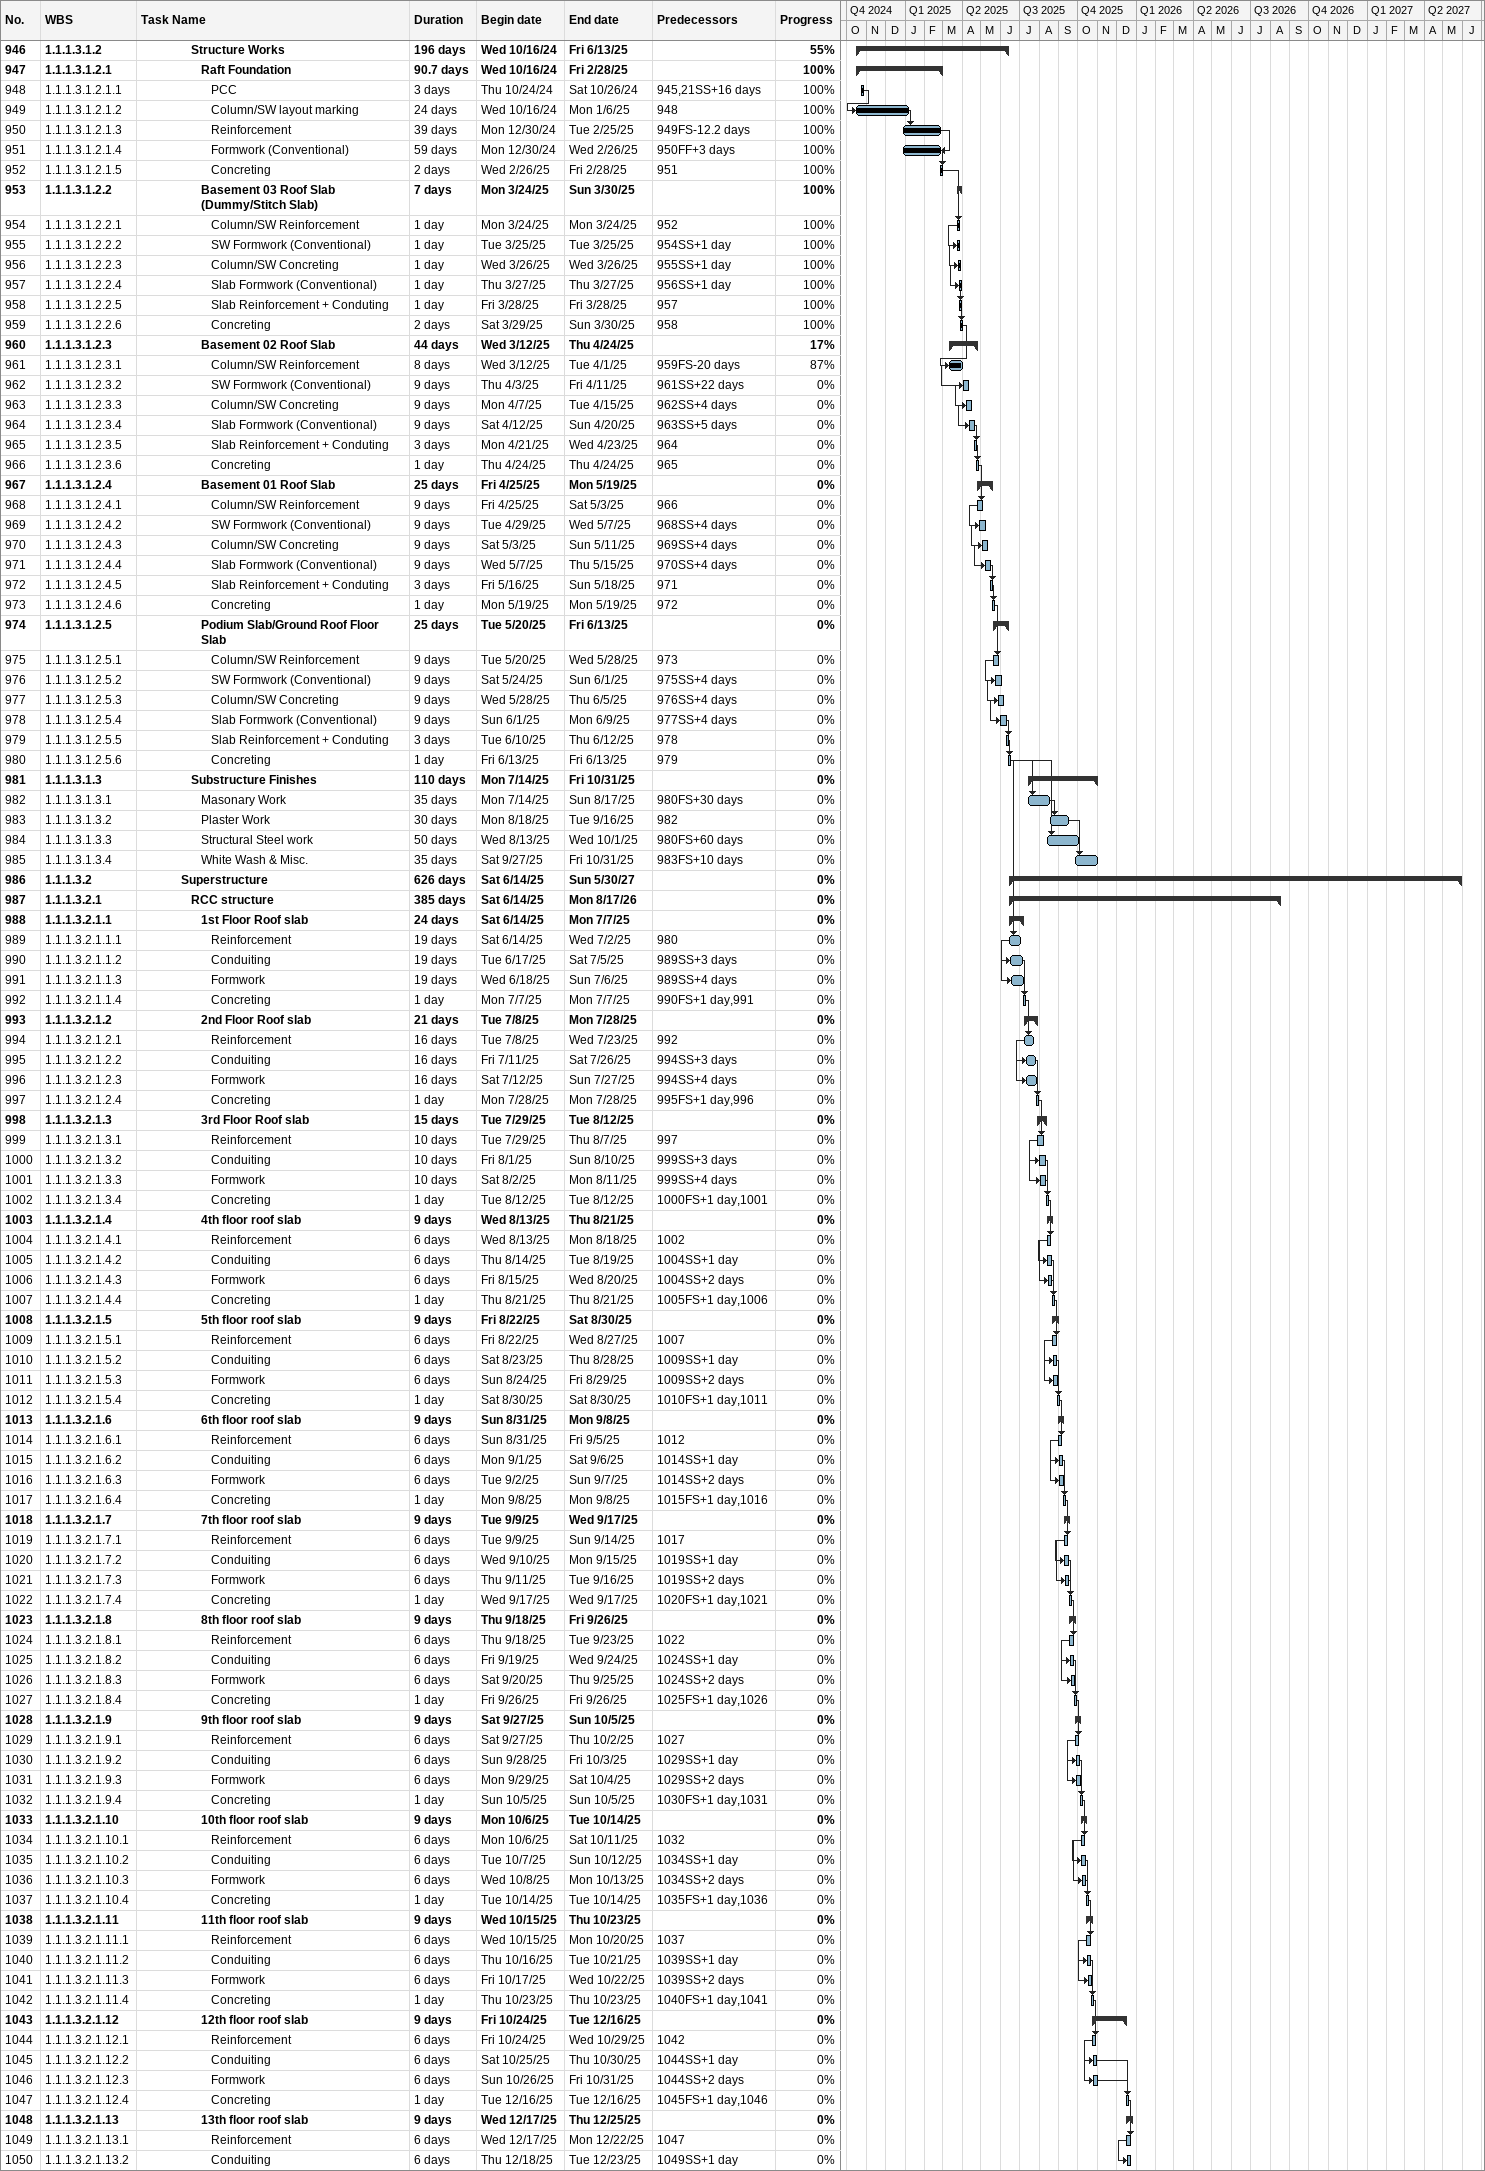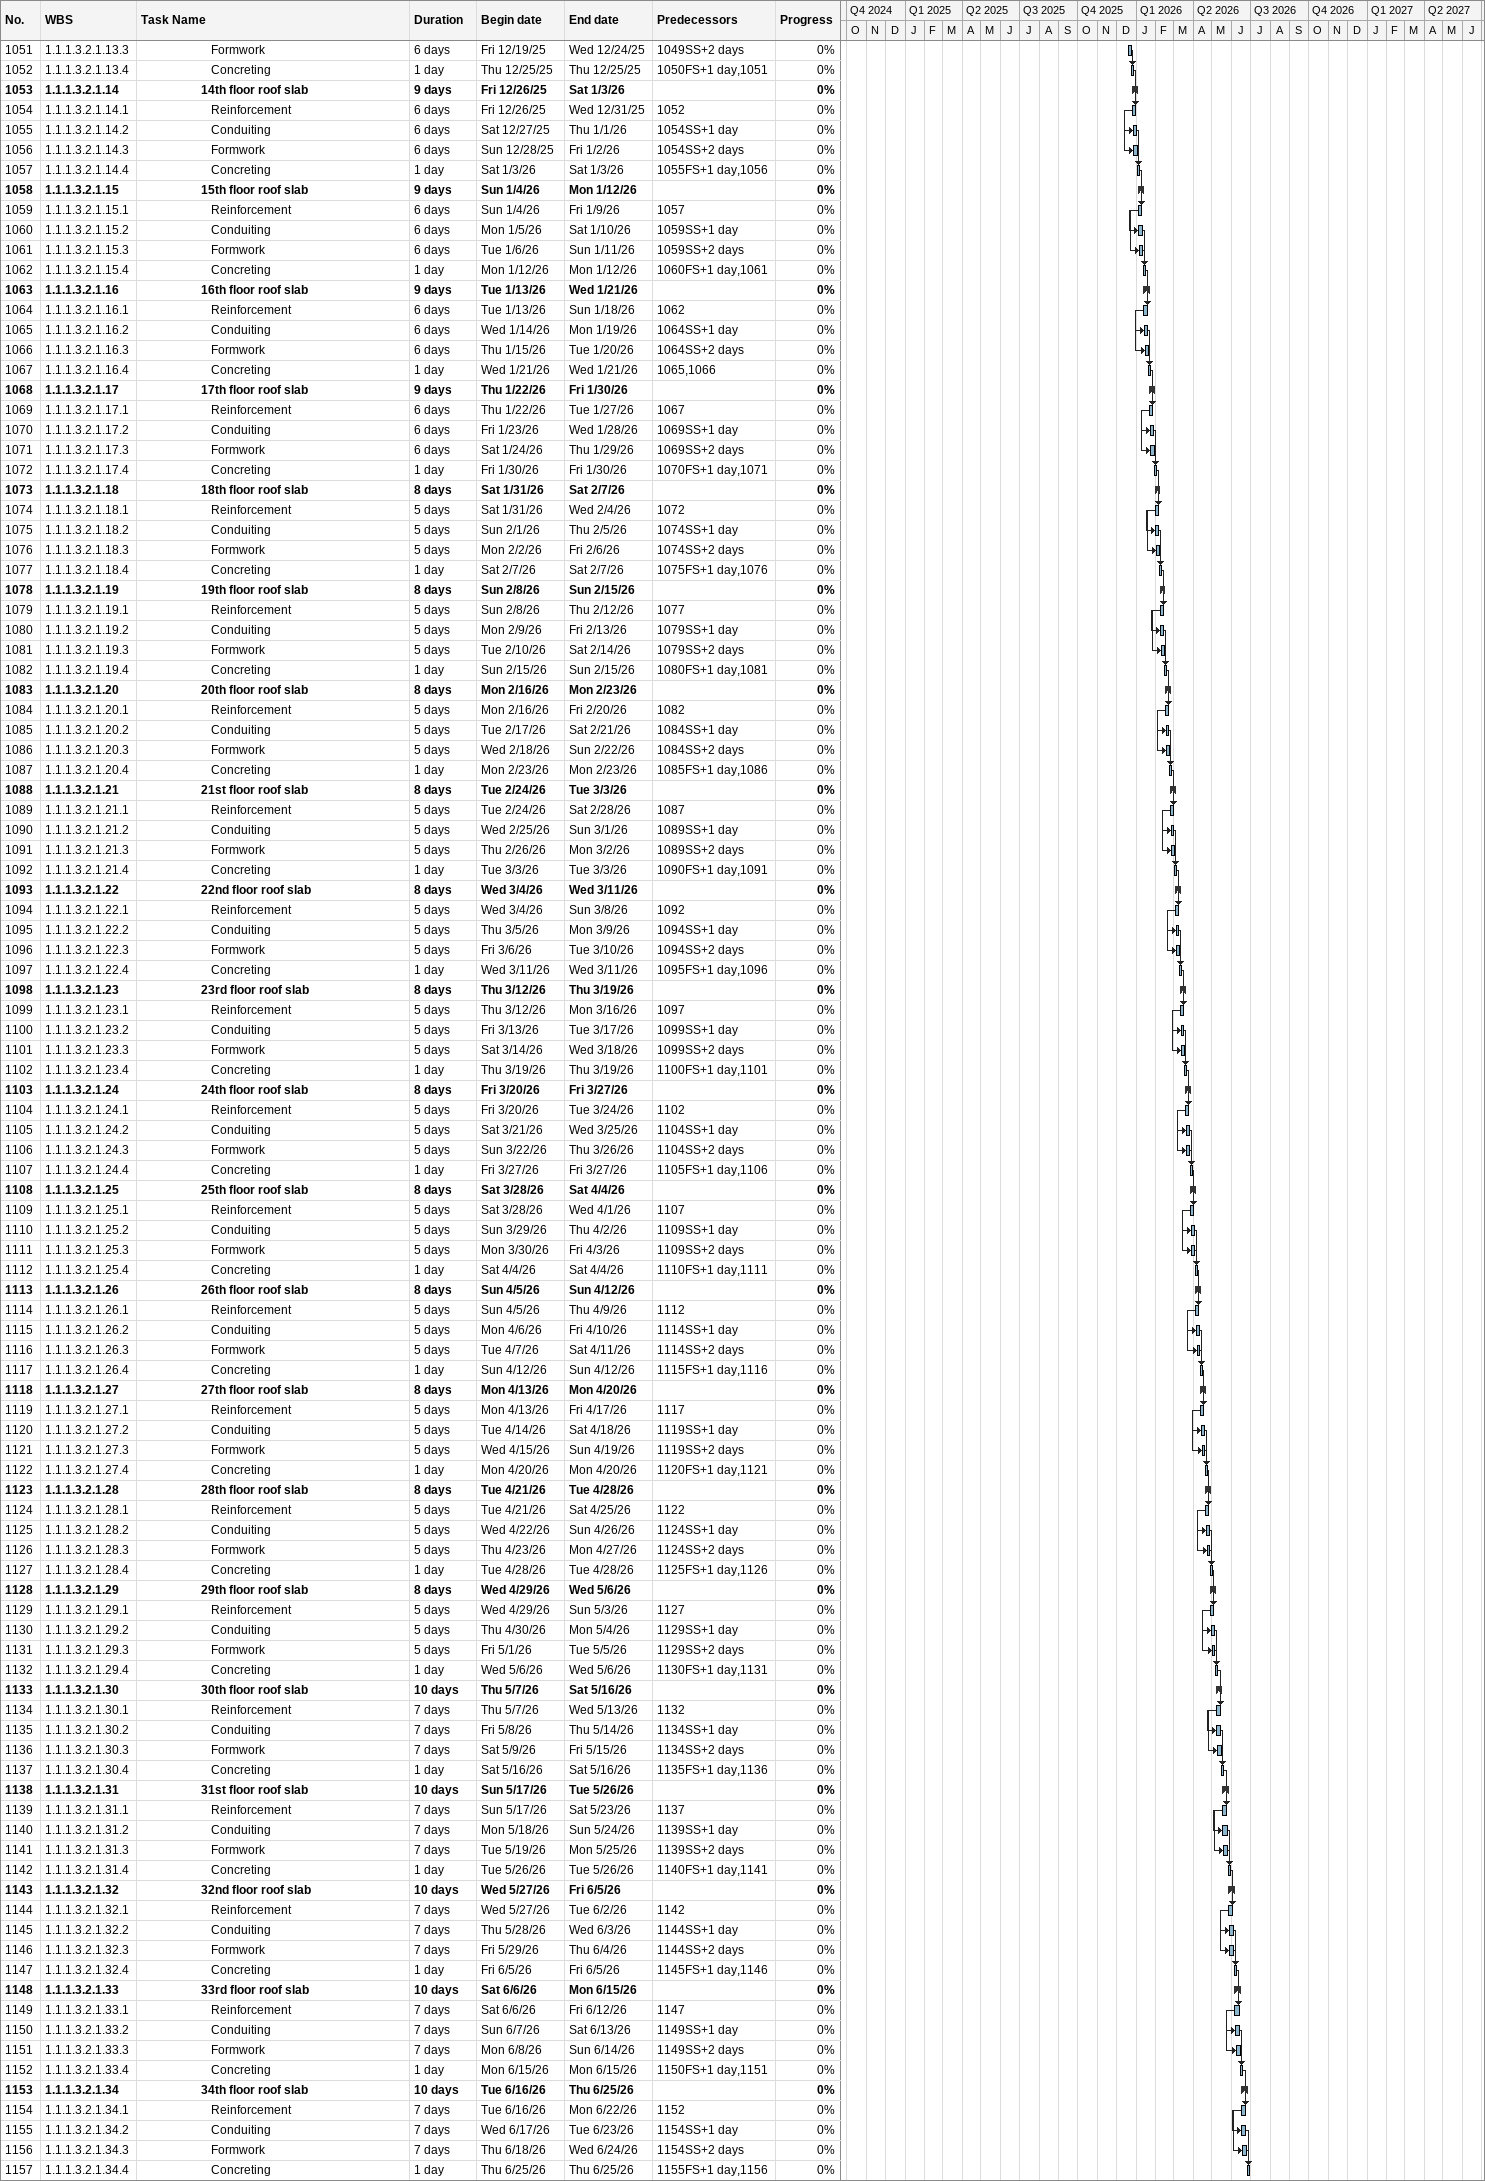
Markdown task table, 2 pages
| ID | WBS | Task | Duration | Start | Finish | Predecessors | % complete |
|---|---|---|---|---|---|---|---|
| 946 | 1.1.1.3.1.2 | **Structure Works** | 196d | 2024-10-16 | 2025-06-13 |  | 55 |
| 947 | 1.1.1.3.1.2.1 | **Raft Foundation** | 90.7d | 2024-10-16 | 2025-02-28 |  | 100 |
| 948 | 1.1.1.3.1.2.1.1 | PCC | 3d | 2024-10-24 | 2024-10-26 | 945, 21SS+16d | 100 |
| 949 | 1.1.1.3.1.2.1.2 | Column/SW layout marking | 24d | 2024-10-16 | 2025-01-06 | 948 | 100 |
| 950 | 1.1.1.3.1.2.1.3 | Reinforcement | 39d | 2024-12-30 | 2025-02-25 | 949FS-12.2d | 100 |
| 951 | 1.1.1.3.1.2.1.4 | Formwork (Conventional) | 59d | 2024-12-30 | 2025-02-26 | 950FF+3d | 100 |
| 952 | 1.1.1.3.1.2.1.5 | Concreting | 2d | 2025-02-26 | 2025-02-28 | 951 | 100 |
| 953 | 1.1.1.3.1.2.2 | **Basement 03 Roof Slab (Dummy/Stitch Slab)** | 7d | 2025-03-24 | 2025-03-30 |  | 100 |
| 954 | 1.1.1.3.1.2.2.1 | Column/SW Reinforcement | 1d | 2025-03-24 | 2025-03-24 | 952 | 100 |
| 955 | 1.1.1.3.1.2.2.2 | SW Formwork (Conventional) | 1d | 2025-03-25 | 2025-03-25 | 954SS+1d | 100 |
| 956 | 1.1.1.3.1.2.2.3 | Column/SW Concreting | 1d | 2025-03-26 | 2025-03-26 | 955SS+1d | 100 |
| 957 | 1.1.1.3.1.2.2.4 | Slab Formwork (Conventional) | 1d | 2025-03-27 | 2025-03-27 | 956SS+1d | 100 |
| 958 | 1.1.1.3.1.2.2.5 | Slab Reinforcement + Conduting | 1d | 2025-03-28 | 2025-03-28 | 957 | 100 |
| 959 | 1.1.1.3.1.2.2.6 | Concreting | 2d | 2025-03-29 | 2025-03-30 | 958 | 100 |
| 960 | 1.1.1.3.1.2.3 | **Basement 02 Roof Slab** | 44d | 2025-03-12 | 2025-04-24 |  | 17 |
| 961 | 1.1.1.3.1.2.3.1 | Column/SW Reinforcement | 8d | 2025-03-12 | 2025-04-01 | 959FS-20d | 87 |
| 962 | 1.1.1.3.1.2.3.2 | SW Formwork (Conventional) | 9d | 2025-04-03 | 2025-04-11 | 961SS+22d | 0 |
| 963 | 1.1.1.3.1.2.3.3 | Column/SW Concreting | 9d | 2025-04-07 | 2025-04-15 | 962SS+4d | 0 |
| 964 | 1.1.1.3.1.2.3.4 | Slab Formwork (Conventional) | 9d | 2025-04-12 | 2025-04-20 | 963SS+5d | 0 |
| 965 | 1.1.1.3.1.2.3.5 | Slab Reinforcement + Conduting | 3d | 2025-04-21 | 2025-04-23 | 964 | 0 |
| 966 | 1.1.1.3.1.2.3.6 | Concreting | 1d | 2025-04-24 | 2025-04-24 | 965 | 0 |
| 967 | 1.1.1.3.1.2.4 | **Basement 01 Roof Slab** | 25d | 2025-04-25 | 2025-05-19 |  | 0 |
| 968 | 1.1.1.3.1.2.4.1 | Column/SW Reinforcement | 9d | 2025-04-25 | 2025-05-03 | 966 | 0 |
| 969 | 1.1.1.3.1.2.4.2 | SW Formwork (Conventional) | 9d | 2025-04-29 | 2025-05-07 | 968SS+4d | 0 |
| 970 | 1.1.1.3.1.2.4.3 | Column/SW Concreting | 9d | 2025-05-03 | 2025-05-11 | 969SS+4d | 0 |
| 971 | 1.1.1.3.1.2.4.4 | Slab Formwork (Conventional) | 9d | 2025-05-07 | 2025-05-15 | 970SS+4d | 0 |
| 972 | 1.1.1.3.1.2.4.5 | Slab Reinforcement + Conduting | 3d | 2025-05-16 | 2025-05-18 | 971 | 0 |
| 973 | 1.1.1.3.1.2.4.6 | Concreting | 1d | 2025-05-19 | 2025-05-19 | 972 | 0 |
| 974 | 1.1.1.3.1.2.5 | **Podium Slab/Ground Roof Floor Slab** | 25d | 2025-05-20 | 2025-06-13 |  | 0 |
| 975 | 1.1.1.3.1.2.5.1 | Column/SW Reinforcement | 9d | 2025-05-20 | 2025-05-28 | 973 | 0 |
| 976 | 1.1.1.3.1.2.5.2 | SW Formwork (Conventional) | 9d | 2025-05-24 | 2025-06-01 | 975SS+4d | 0 |
| 977 | 1.1.1.3.1.2.5.3 | Column/SW Concreting | 9d | 2025-05-28 | 2025-06-05 | 976SS+4d | 0 |
| 978 | 1.1.1.3.1.2.5.4 | Slab Formwork (Conventional) | 9d | 2025-06-01 | 2025-06-09 | 977SS+4d | 0 |
| 979 | 1.1.1.3.1.2.5.5 | Slab Reinforcement + Conduting | 3d | 2025-06-10 | 2025-06-12 | 978 | 0 |
| 980 | 1.1.1.3.1.2.5.6 | Concreting | 1d | 2025-06-13 | 2025-06-13 | 979 | 0 |
| 981 | 1.1.1.3.1.3 | **Substructure Finishes** | 110d | 2025-07-14 | 2025-10-31 |  | 0 |
| 982 | 1.1.1.3.1.3.1 | Masonary Work | 35d | 2025-07-14 | 2025-08-17 | 980FS+30d | 0 |
| 983 | 1.1.1.3.1.3.2 | Plaster Work | 30d | 2025-08-18 | 2025-09-16 | 982 | 0 |
| 984 | 1.1.1.3.1.3.3 | Structural Steel work | 50d | 2025-08-13 | 2025-10-01 | 980FS+60d | 0 |
| 985 | 1.1.1.3.1.3.4 | White Wash & Misc. | 35d | 2025-09-27 | 2025-10-31 | 983FS+10d | 0 |
| 986 | 1.1.1.3.2 | **Superstructure** | 626d | 2025-06-14 | 2027-05-30 |  | 0 |
| 987 | 1.1.1.3.2.1 | **RCC structure** | 385d | 2025-06-14 | 2026-08-17 |  | 0 |
| 988 | 1.1.1.3.2.1.1 | **1st Floor Roof slab** | 24d | 2025-06-14 | 2025-07-07 |  | 0 |
| 989 | 1.1.1.3.2.1.1.1 | Reinforcement | 19d | 2025-06-14 | 2025-07-02 | 980 | 0 |
| 990 | 1.1.1.3.2.1.1.2 | Conduiting | 19d | 2025-06-17 | 2025-07-05 | 989SS+3d | 0 |
| 991 | 1.1.1.3.2.1.1.3 | Formwork | 19d | 2025-06-18 | 2025-07-06 | 989SS+4d | 0 |
| 992 | 1.1.1.3.2.1.1.4 | Concreting | 1d | 2025-07-07 | 2025-07-07 | 990FS+1d, 991 | 0 |
| 993 | 1.1.1.3.2.1.2 | **2nd Floor Roof slab** | 21d | 2025-07-08 | 2025-07-28 |  | 0 |
| 994 | 1.1.1.3.2.1.2.1 | Reinforcement | 16d | 2025-07-08 | 2025-07-23 | 992 | 0 |
| 995 | 1.1.1.3.2.1.2.2 | Conduiting | 16d | 2025-07-11 | 2025-07-26 | 994SS+3d | 0 |
| 996 | 1.1.1.3.2.1.2.3 | Formwork | 16d | 2025-07-12 | 2025-07-27 | 994SS+4d | 0 |
| 997 | 1.1.1.3.2.1.2.4 | Concreting | 1d | 2025-07-28 | 2025-07-28 | 995FS+1d, 996 | 0 |
| 998 | 1.1.1.3.2.1.3 | **3rd Floor Roof slab** | 15d | 2025-07-29 | 2025-08-12 |  | 0 |
| 999 | 1.1.1.3.2.1.3.1 | Reinforcement | 10d | 2025-07-29 | 2025-08-07 | 997 | 0 |
| 1000 | 1.1.1.3.2.1.3.2 | Conduiting | 10d | 2025-08-01 | 2025-08-10 | 999SS+3d | 0 |
| 1001 | 1.1.1.3.2.1.3.3 | Formwork | 10d | 2025-08-02 | 2025-08-11 | 999SS+4d | 0 |
| 1002 | 1.1.1.3.2.1.3.4 | Concreting | 1d | 2025-08-12 | 2025-08-12 | 1000FS+1d, 1001 | 0 |
| 1003 | 1.1.1.3.2.1.4 | **4th floor roof slab** | 9d | 2025-08-13 | 2025-08-21 |  | 0 |
| 1004 | 1.1.1.3.2.1.4.1 | Reinforcement | 6d | 2025-08-13 | 2025-08-18 | 1002 | 0 |
| 1005 | 1.1.1.3.2.1.4.2 | Conduiting | 6d | 2025-08-14 | 2025-08-19 | 1004SS+1d | 0 |
| 1006 | 1.1.1.3.2.1.4.3 | Formwork | 6d | 2025-08-15 | 2025-08-20 | 1004SS+2d | 0 |
| 1007 | 1.1.1.3.2.1.4.4 | Concreting | 1d | 2025-08-21 | 2025-08-21 | 1005FS+1d, 1006 | 0 |
| 1008 | 1.1.1.3.2.1.5 | **5th floor roof slab** | 9d | 2025-08-22 | 2025-08-30 |  | 0 |
| 1009 | 1.1.1.3.2.1.5.1 | Reinforcement | 6d | 2025-08-22 | 2025-08-27 | 1007 | 0 |
| 1010 | 1.1.1.3.2.1.5.2 | Conduiting | 6d | 2025-08-23 | 2025-08-28 | 1009SS+1d | 0 |
| 1011 | 1.1.1.3.2.1.5.3 | Formwork | 6d | 2025-08-24 | 2025-08-29 | 1009SS+2d | 0 |
| 1012 | 1.1.1.3.2.1.5.4 | Concreting | 1d | 2025-08-30 | 2025-08-30 | 1010FS+1d, 1011 | 0 |
| 1013 | 1.1.1.3.2.1.6 | **6th floor roof slab** | 9d | 2025-08-31 | 2025-09-08 |  | 0 |
| 1014 | 1.1.1.3.2.1.6.1 | Reinforcement | 6d | 2025-08-31 | 2025-09-05 | 1012 | 0 |
| 1015 | 1.1.1.3.2.1.6.2 | Conduiting | 6d | 2025-09-01 | 2025-09-06 | 1014SS+1d | 0 |
| 1016 | 1.1.1.3.2.1.6.3 | Formwork | 6d | 2025-09-02 | 2025-09-07 | 1014SS+2d | 0 |
| 1017 | 1.1.1.3.2.1.6.4 | Concreting | 1d | 2025-09-08 | 2025-09-08 | 1015FS+1d, 1016 | 0 |
| 1018 | 1.1.1.3.2.1.7 | **7th floor roof slab** | 9d | 2025-09-09 | 2025-09-17 |  | 0 |
| 1019 | 1.1.1.3.2.1.7.1 | Reinforcement | 6d | 2025-09-09 | 2025-09-14 | 1017 | 0 |
| 1020 | 1.1.1.3.2.1.7.2 | Conduiting | 6d | 2025-09-10 | 2025-09-15 | 1019SS+1d | 0 |
| 1021 | 1.1.1.3.2.1.7.3 | Formwork | 6d | 2025-09-11 | 2025-09-16 | 1019SS+2d | 0 |
| 1022 | 1.1.1.3.2.1.7.4 | Concreting | 1d | 2025-09-17 | 2025-09-17 | 1020FS+1d, 1021 | 0 |
| 1023 | 1.1.1.3.2.1.8 | **8th floor roof slab** | 9d | 2025-09-18 | 2025-09-26 |  | 0 |
| 1024 | 1.1.1.3.2.1.8.1 | Reinforcement | 6d | 2025-09-18 | 2025-09-23 | 1022 | 0 |
| 1025 | 1.1.1.3.2.1.8.2 | Conduiting | 6d | 2025-09-19 | 2025-09-24 | 1024SS+1d | 0 |
| 1026 | 1.1.1.3.2.1.8.3 | Formwork | 6d | 2025-09-20 | 2025-09-25 | 1024SS+2d | 0 |
| 1027 | 1.1.1.3.2.1.8.4 | Concreting | 1d | 2025-09-26 | 2025-09-26 | 1025FS+1d, 1026 | 0 |
| 1028 | 1.1.1.3.2.1.9 | **9th floor roof slab** | 9d | 2025-09-27 | 2025-10-05 |  | 0 |
| 1029 | 1.1.1.3.2.1.9.1 | Reinforcement | 6d | 2025-09-27 | 2025-10-02 | 1027 | 0 |
| 1030 | 1.1.1.3.2.1.9.2 | Conduiting | 6d | 2025-09-28 | 2025-10-03 | 1029SS+1d | 0 |
| 1031 | 1.1.1.3.2.1.9.3 | Formwork | 6d | 2025-09-29 | 2025-10-04 | 1029SS+2d | 0 |
| 1032 | 1.1.1.3.2.1.9.4 | Concreting | 1d | 2025-10-05 | 2025-10-05 | 1030FS+1d, 1031 | 0 |
| 1033 | 1.1.1.3.2.1.10 | **10th floor roof slab** | 9d | 2025-10-06 | 2025-10-14 |  | 0 |
| 1034 | 1.1.1.3.2.1.10.1 | Reinforcement | 6d | 2025-10-06 | 2025-10-11 | 1032 | 0 |
| 1035 | 1.1.1.3.2.1.10.2 | Conduiting | 6d | 2025-10-07 | 2025-10-12 | 1034SS+1d | 0 |
| 1036 | 1.1.1.3.2.1.10.3 | Formwork | 6d | 2025-10-08 | 2025-10-13 | 1034SS+2d | 0 |
| 1037 | 1.1.1.3.2.1.10.4 | Concreting | 1d | 2025-10-14 | 2025-10-14 | 1035FS+1d, 1036 | 0 |
| 1038 | 1.1.1.3.2.1.11 | **11th floor roof slab** | 9d | 2025-10-15 | 2025-10-23 |  | 0 |
| 1039 | 1.1.1.3.2.1.11.1 | Reinforcement | 6d | 2025-10-15 | 2025-10-20 | 1037 | 0 |
| 1040 | 1.1.1.3.2.1.11.2 | Conduiting | 6d | 2025-10-16 | 2025-10-21 | 1039SS+1d | 0 |
| 1041 | 1.1.1.3.2.1.11.3 | Formwork | 6d | 2025-10-17 | 2025-10-22 | 1039SS+2d | 0 |
| 1042 | 1.1.1.3.2.1.11.4 | Concreting | 1d | 2025-10-23 | 2025-10-23 | 1040FS+1d, 1041 | 0 |
| 1043 | 1.1.1.3.2.1.12 | **12th floor roof slab** | 9d | 2025-10-24 | 2025-12-16 |  | 0 |
| 1044 | 1.1.1.3.2.1.12.1 | Reinforcement | 6d | 2025-10-24 | 2025-10-29 | 1042 | 0 |
| 1045 | 1.1.1.3.2.1.12.2 | Conduiting | 6d | 2025-10-25 | 2025-10-30 | 1044SS+1d | 0 |
| 1046 | 1.1.1.3.2.1.12.3 | Formwork | 6d | 2025-10-26 | 2025-10-31 | 1044SS+2d | 0 |
| 1047 | 1.1.1.3.2.1.12.4 | Concreting | 1d | 2025-12-16 | 2025-12-16 | 1045FS+1d, 1046 | 0 |
| 1048 | 1.1.1.3.2.1.13 | **13th floor roof slab** | 9d | 2025-12-17 | 2025-12-25 |  | 0 |
| 1049 | 1.1.1.3.2.1.13.1 | Reinforcement | 6d | 2025-12-17 | 2025-12-22 | 1047 | 0 |
| 1050 | 1.1.1.3.2.1.13.2 | Conduiting | 6d | 2025-12-18 | 2025-12-23 | 1049SS+1d | 0 |
| 1051 | 1.1.1.3.2.1.13.3 | Formwork | 6d | 2025-12-19 | 2025-12-24 | 1049SS+2d | 0 |
| 1052 | 1.1.1.3.2.1.13.4 | Concreting | 1d | 2025-12-25 | 2025-12-25 | 1050FS+1d, 1051 | 0 |
| 1053 | 1.1.1.3.2.1.14 | **14th floor roof slab** | 9d | 2025-12-26 | 2026-01-03 |  | 0 |
| 1054 | 1.1.1.3.2.1.14.1 | Reinforcement | 6d | 2025-12-26 | 2025-12-31 | 1052 | 0 |
| 1055 | 1.1.1.3.2.1.14.2 | Conduiting | 6d | 2025-12-27 | 2026-01-01 | 1054SS+1d | 0 |
| 1056 | 1.1.1.3.2.1.14.3 | Formwork | 6d | 2025-12-28 | 2026-01-02 | 1054SS+2d | 0 |
| 1057 | 1.1.1.3.2.1.14.4 | Concreting | 1d | 2026-01-03 | 2026-01-03 | 1055FS+1d, 1056 | 0 |
| 1058 | 1.1.1.3.2.1.15 | **15th floor roof slab** | 9d | 2026-01-04 | 2026-01-12 |  | 0 |
| 1059 | 1.1.1.3.2.1.15.1 | Reinforcement | 6d | 2026-01-04 | 2026-01-09 | 1057 | 0 |
| 1060 | 1.1.1.3.2.1.15.2 | Conduiting | 6d | 2026-01-05 | 2026-01-10 | 1059SS+1d | 0 |
| 1061 | 1.1.1.3.2.1.15.3 | Formwork | 6d | 2026-01-06 | 2026-01-11 | 1059SS+2d | 0 |
| 1062 | 1.1.1.3.2.1.15.4 | Concreting | 1d | 2026-01-12 | 2026-01-12 | 1060FS+1d, 1061 | 0 |
| 1063 | 1.1.1.3.2.1.16 | **16th floor roof slab** | 9d | 2026-01-13 | 2026-01-21 |  | 0 |
| 1064 | 1.1.1.3.2.1.16.1 | Reinforcement | 6d | 2026-01-13 | 2026-01-18 | 1062 | 0 |
| 1065 | 1.1.1.3.2.1.16.2 | Conduiting | 6d | 2026-01-14 | 2026-01-19 | 1064SS+1d | 0 |
| 1066 | 1.1.1.3.2.1.16.3 | Formwork | 6d | 2026-01-15 | 2026-01-20 | 1064SS+2d | 0 |
| 1067 | 1.1.1.3.2.1.16.4 | Concreting | 1d | 2026-01-21 | 2026-01-21 | 1065, 1066 | 0 |
| 1068 | 1.1.1.3.2.1.17 | **17th floor roof slab** | 9d | 2026-01-22 | 2026-01-30 |  | 0 |
| 1069 | 1.1.1.3.2.1.17.1 | Reinforcement | 6d | 2026-01-22 | 2026-01-27 | 1067 | 0 |
| 1070 | 1.1.1.3.2.1.17.2 | Conduiting | 6d | 2026-01-23 | 2026-01-28 | 1069SS+1d | 0 |
| 1071 | 1.1.1.3.2.1.17.3 | Formwork | 6d | 2026-01-24 | 2026-01-29 | 1069SS+2d | 0 |
| 1072 | 1.1.1.3.2.1.17.4 | Concreting | 1d | 2026-01-30 | 2026-01-30 | 1070FS+1d, 1071 | 0 |
| 1073 | 1.1.1.3.2.1.18 | **18th floor roof slab** | 8d | 2026-01-31 | 2026-02-07 |  | 0 |
| 1074 | 1.1.1.3.2.1.18.1 | Reinforcement | 5d | 2026-01-31 | 2026-02-04 | 1072 | 0 |
| 1075 | 1.1.1.3.2.1.18.2 | Conduiting | 5d | 2026-02-01 | 2026-02-05 | 1074SS+1d | 0 |
| 1076 | 1.1.1.3.2.1.18.3 | Formwork | 5d | 2026-02-02 | 2026-02-06 | 1074SS+2d | 0 |
| 1077 | 1.1.1.3.2.1.18.4 | Concreting | 1d | 2026-02-07 | 2026-02-07 | 1075FS+1d, 1076 | 0 |
| 1078 | 1.1.1.3.2.1.19 | **19th floor roof slab** | 8d | 2026-02-08 | 2026-02-15 |  | 0 |
| 1079 | 1.1.1.3.2.1.19.1 | Reinforcement | 5d | 2026-02-08 | 2026-02-12 | 1077 | 0 |
| 1080 | 1.1.1.3.2.1.19.2 | Conduiting | 5d | 2026-02-09 | 2026-02-13 | 1079SS+1d | 0 |
| 1081 | 1.1.1.3.2.1.19.3 | Formwork | 5d | 2026-02-10 | 2026-02-14 | 1079SS+2d | 0 |
| 1082 | 1.1.1.3.2.1.19.4 | Concreting | 1d | 2026-02-15 | 2026-02-15 | 1080FS+1d, 1081 | 0 |
| 1083 | 1.1.1.3.2.1.20 | **20th floor roof slab** | 8d | 2026-02-16 | 2026-02-23 |  | 0 |
| 1084 | 1.1.1.3.2.1.20.1 | Reinforcement | 5d | 2026-02-16 | 2026-02-20 | 1082 | 0 |
| 1085 | 1.1.1.3.2.1.20.2 | Conduiting | 5d | 2026-02-17 | 2026-02-21 | 1084SS+1d | 0 |
| 1086 | 1.1.1.3.2.1.20.3 | Formwork | 5d | 2026-02-18 | 2026-02-22 | 1084SS+2d | 0 |
| 1087 | 1.1.1.3.2.1.20.4 | Concreting | 1d | 2026-02-23 | 2026-02-23 | 1085FS+1d, 1086 | 0 |
| 1088 | 1.1.1.3.2.1.21 | **21st floor roof slab** | 8d | 2026-02-24 | 2026-03-03 |  | 0 |
| 1089 | 1.1.1.3.2.1.21.1 | Reinforcement | 5d | 2026-02-24 | 2026-02-28 | 1087 | 0 |
| 1090 | 1.1.1.3.2.1.21.2 | Conduiting | 5d | 2026-02-25 | 2026-03-01 | 1089SS+1d | 0 |
| 1091 | 1.1.1.3.2.1.21.3 | Formwork | 5d | 2026-02-26 | 2026-03-02 | 1089SS+2d | 0 |
| 1092 | 1.1.1.3.2.1.21.4 | Concreting | 1d | 2026-03-03 | 2026-03-03 | 1090FS+1d, 1091 | 0 |
| 1093 | 1.1.1.3.2.1.22 | **22nd floor roof slab** | 8d | 2026-03-04 | 2026-03-11 |  | 0 |
| 1094 | 1.1.1.3.2.1.22.1 | Reinforcement | 5d | 2026-03-04 | 2026-03-08 | 1092 | 0 |
| 1095 | 1.1.1.3.2.1.22.2 | Conduiting | 5d | 2026-03-05 | 2026-03-09 | 1094SS+1d | 0 |
| 1096 | 1.1.1.3.2.1.22.3 | Formwork | 5d | 2026-03-06 | 2026-03-10 | 1094SS+2d | 0 |
| 1097 | 1.1.1.3.2.1.22.4 | Concreting | 1d | 2026-03-11 | 2026-03-11 | 1095FS+1d, 1096 | 0 |
| 1098 | 1.1.1.3.2.1.23 | **23rd floor roof slab** | 8d | 2026-03-12 | 2026-03-19 |  | 0 |
| 1099 | 1.1.1.3.2.1.23.1 | Reinforcement | 5d | 2026-03-12 | 2026-03-16 | 1097 | 0 |
| 1100 | 1.1.1.3.2.1.23.2 | Conduiting | 5d | 2026-03-13 | 2026-03-17 | 1099SS+1d | 0 |
| 1101 | 1.1.1.3.2.1.23.3 | Formwork | 5d | 2026-03-14 | 2026-03-18 | 1099SS+2d | 0 |
| 1102 | 1.1.1.3.2.1.23.4 | Concreting | 1d | 2026-03-19 | 2026-03-19 | 1100FS+1d, 1101 | 0 |
| 1103 | 1.1.1.3.2.1.24 | **24th floor roof slab** | 8d | 2026-03-20 | 2026-03-27 |  | 0 |
| 1104 | 1.1.1.3.2.1.24.1 | Reinforcement | 5d | 2026-03-20 | 2026-03-24 | 1102 | 0 |
| 1105 | 1.1.1.3.2.1.24.2 | Conduiting | 5d | 2026-03-21 | 2026-03-25 | 1104SS+1d | 0 |
| 1106 | 1.1.1.3.2.1.24.3 | Formwork | 5d | 2026-03-22 | 2026-03-26 | 1104SS+2d | 0 |
| 1107 | 1.1.1.3.2.1.24.4 | Concreting | 1d | 2026-03-27 | 2026-03-27 | 1105FS+1d, 1106 | 0 |
| 1108 | 1.1.1.3.2.1.25 | **25th floor roof slab** | 8d | 2026-03-28 | 2026-04-04 |  | 0 |
| 1109 | 1.1.1.3.2.1.25.1 | Reinforcement | 5d | 2026-03-28 | 2026-04-01 | 1107 | 0 |
| 1110 | 1.1.1.3.2.1.25.2 | Conduiting | 5d | 2026-03-29 | 2026-04-02 | 1109SS+1d | 0 |
| 1111 | 1.1.1.3.2.1.25.3 | Formwork | 5d | 2026-03-30 | 2026-04-03 | 1109SS+2d | 0 |
| 1112 | 1.1.1.3.2.1.25.4 | Concreting | 1d | 2026-04-04 | 2026-04-04 | 1110FS+1d, 1111 | 0 |
| 1113 | 1.1.1.3.2.1.26 | **26th floor roof slab** | 8d | 2026-04-05 | 2026-04-12 |  | 0 |
| 1114 | 1.1.1.3.2.1.26.1 | Reinforcement | 5d | 2026-04-05 | 2026-04-09 | 1112 | 0 |
| 1115 | 1.1.1.3.2.1.26.2 | Conduiting | 5d | 2026-04-06 | 2026-04-10 | 1114SS+1d | 0 |
| 1116 | 1.1.1.3.2.1.26.3 | Formwork | 5d | 2026-04-07 | 2026-04-11 | 1114SS+2d | 0 |
| 1117 | 1.1.1.3.2.1.26.4 | Concreting | 1d | 2026-04-12 | 2026-04-12 | 1115FS+1d, 1116 | 0 |
| 1118 | 1.1.1.3.2.1.27 | **27th floor roof slab** | 8d | 2026-04-13 | 2026-04-20 |  | 0 |
| 1119 | 1.1.1.3.2.1.27.1 | Reinforcement | 5d | 2026-04-13 | 2026-04-17 | 1117 | 0 |
| 1120 | 1.1.1.3.2.1.27.2 | Conduiting | 5d | 2026-04-14 | 2026-04-18 | 1119SS+1d | 0 |
| 1121 | 1.1.1.3.2.1.27.3 | Formwork | 5d | 2026-04-15 | 2026-04-19 | 1119SS+2d | 0 |
| 1122 | 1.1.1.3.2.1.27.4 | Concreting | 1d | 2026-04-20 | 2026-04-20 | 1120FS+1d, 1121 | 0 |
| 1123 | 1.1.1.3.2.1.28 | **28th floor roof slab** | 8d | 2026-04-21 | 2026-04-28 |  | 0 |
| 1124 | 1.1.1.3.2.1.28.1 | Reinforcement | 5d | 2026-04-21 | 2026-04-25 | 1122 | 0 |
| 1125 | 1.1.1.3.2.1.28.2 | Conduiting | 5d | 2026-04-22 | 2026-04-26 | 1124SS+1d | 0 |
| 1126 | 1.1.1.3.2.1.28.3 | Formwork | 5d | 2026-04-23 | 2026-04-27 | 1124SS+2d | 0 |
| 1127 | 1.1.1.3.2.1.28.4 | Concreting | 1d | 2026-04-28 | 2026-04-28 | 1125FS+1d, 1126 | 0 |
| 1128 | 1.1.1.3.2.1.29 | **29th floor roof slab** | 8d | 2026-04-29 | 2026-05-06 |  | 0 |
| 1129 | 1.1.1.3.2.1.29.1 | Reinforcement | 5d | 2026-04-29 | 2026-05-03 | 1127 | 0 |
| 1130 | 1.1.1.3.2.1.29.2 | Conduiting | 5d | 2026-04-30 | 2026-05-04 | 1129SS+1d | 0 |
| 1131 | 1.1.1.3.2.1.29.3 | Formwork | 5d | 2026-05-01 | 2026-05-05 | 1129SS+2d | 0 |
| 1132 | 1.1.1.3.2.1.29.4 | Concreting | 1d | 2026-05-06 | 2026-05-06 | 1130FS+1d, 1131 | 0 |
| 1133 | 1.1.1.3.2.1.30 | **30th floor roof slab** | 10d | 2026-05-07 | 2026-05-16 |  | 0 |
| 1134 | 1.1.1.3.2.1.30.1 | Reinforcement | 7d | 2026-05-07 | 2026-05-13 | 1132 | 0 |
| 1135 | 1.1.1.3.2.1.30.2 | Conduiting | 7d | 2026-05-08 | 2026-05-14 | 1134SS+1d | 0 |
| 1136 | 1.1.1.3.2.1.30.3 | Formwork | 7d | 2026-05-09 | 2026-05-15 | 1134SS+2d | 0 |
| 1137 | 1.1.1.3.2.1.30.4 | Concreting | 1d | 2026-05-16 | 2026-05-16 | 1135FS+1d, 1136 | 0 |
| 1138 | 1.1.1.3.2.1.31 | **31st floor roof slab** | 10d | 2026-05-17 | 2026-05-26 |  | 0 |
| 1139 | 1.1.1.3.2.1.31.1 | Reinforcement | 7d | 2026-05-17 | 2026-05-23 | 1137 | 0 |
| 1140 | 1.1.1.3.2.1.31.2 | Conduiting | 7d | 2026-05-18 | 2026-05-24 | 1139SS+1d | 0 |
| 1141 | 1.1.1.3.2.1.31.3 | Formwork | 7d | 2026-05-19 | 2026-05-25 | 1139SS+2d | 0 |
| 1142 | 1.1.1.3.2.1.31.4 | Concreting | 1d | 2026-05-26 | 2026-05-26 | 1140FS+1d, 1141 | 0 |
| 1143 | 1.1.1.3.2.1.32 | **32nd floor roof slab** | 10d | 2026-05-27 | 2026-06-05 |  | 0 |
| 1144 | 1.1.1.3.2.1.32.1 | Reinforcement | 7d | 2026-05-27 | 2026-06-02 | 1142 | 0 |
| 1145 | 1.1.1.3.2.1.32.2 | Conduiting | 7d | 2026-05-28 | 2026-06-03 | 1144SS+1d | 0 |
| 1146 | 1.1.1.3.2.1.32.3 | Formwork | 7d | 2026-05-29 | 2026-06-04 | 1144SS+2d | 0 |
| 1147 | 1.1.1.3.2.1.32.4 | Concreting | 1d | 2026-06-05 | 2026-06-05 | 1145FS+1d, 1146 | 0 |
| 1148 | 1.1.1.3.2.1.33 | **33rd floor roof slab** | 10d | 2026-06-06 | 2026-06-15 |  | 0 |
| 1149 | 1.1.1.3.2.1.33.1 | Reinforcement | 7d | 2026-06-06 | 2026-06-12 | 1147 | 0 |
| 1150 | 1.1.1.3.2.1.33.2 | Conduiting | 7d | 2026-06-07 | 2026-06-13 | 1149SS+1d | 0 |
| 1151 | 1.1.1.3.2.1.33.3 | Formwork | 7d | 2026-06-08 | 2026-06-14 | 1149SS+2d | 0 |
| 1152 | 1.1.1.3.2.1.33.4 | Concreting | 1d | 2026-06-15 | 2026-06-15 | 1150FS+1d, 1151 | 0 |
| 1153 | 1.1.1.3.2.1.34 | **34th floor roof slab** | 10d | 2026-06-16 | 2026-06-25 |  | 0 |
| 1154 | 1.1.1.3.2.1.34.1 | Reinforcement | 7d | 2026-06-16 | 2026-06-22 | 1152 | 0 |
| 1155 | 1.1.1.3.2.1.34.2 | Conduiting | 7d | 2026-06-17 | 2026-06-23 | 1154SS+1d | 0 |
| 1156 | 1.1.1.3.2.1.34.3 | Formwork | 7d | 2026-06-18 | 2026-06-24 | 1154SS+2d | 0 |
| 1157 | 1.1.1.3.2.1.34.4 | Concreting | 1d | 2026-06-25 | 2026-06-25 | 1155FS+1d, 1156 | 0 |
